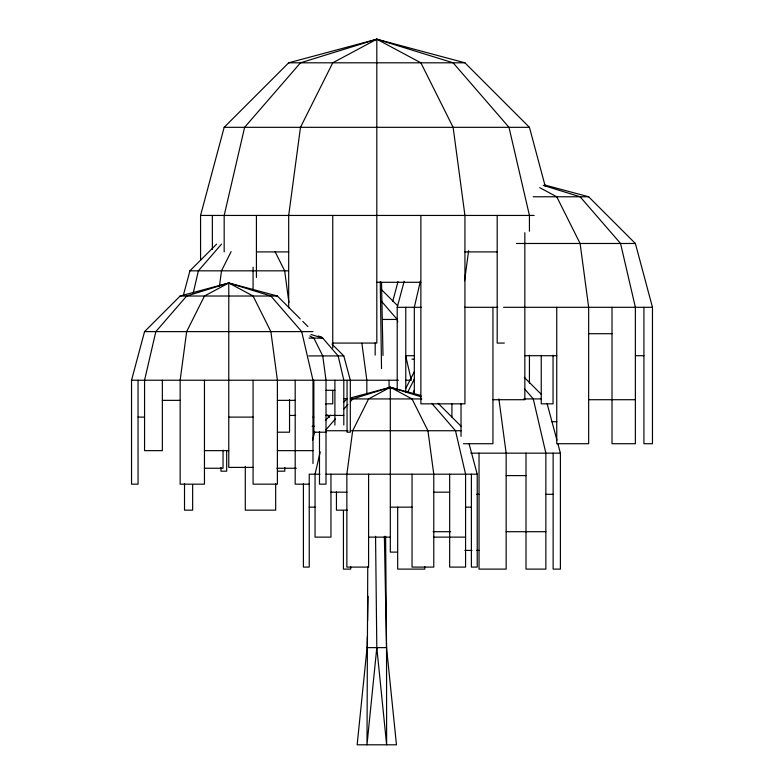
<?xml version="1.0" encoding="UTF-8"?>
<svg xmlns="http://www.w3.org/2000/svg" width="784" height="784" viewBox="0 0 784 784"><rect width="100%" height="100%" fill="white"/><g stroke="black" fill="none" stroke-linecap="round" stroke-linejoin="round"><path stroke-width="1.18" d="M367.745 566.91L366.981 744.8L376.81 647.633L375.556 536.325M375.154 355.162L375.213 342.922M384.376 536.325L386.532 647.633L396.459 744.8L357.161 744.8L367.079 647.633L367.294 636.628M367.608 620.722L368.078 596.261M219.451 286.121L221.5 270.833L231.113 251.615M464.579 280.809L468.616 250.713M193.197 293.187L198.381 270.833L221.5 244.138M320.225 451.878L315.05 474.193L315.05 537.128L330.956 537.128L330.956 474.193M420.351 281.299L414.315 307.299L414.315 393.607M138.043 380.23L138.043 484.169L131.536 484.169L131.536 380.23L144.56 331.612L180.153 296.019L228.771 282.985L277.389 296.019L300.272 318.892M200.567 260.415L200.567 215.443L224.175 127.322L288.688 62.808L376.81 39.2L464.932 62.808L529.435 127.322L545.184 186.073M183.299 295.539L189.924 270.833L216.619 244.138M312.532 440.138L314.737 431.915M392.706 301.458L398.027 281.583M397.214 389.932L397.214 307.299L404.181 281.299M413.384 392.118L414.471 389.922M407.896 391.873L414.481 378.77M405.877 388.247L414.207 371.89M325.919 429.838L335.366 418.93M344.019 408.934L347.959 404.387M350.321 401.663L352.682 398.929L390.314 387.286L420.851 395.469M325.37 420.43L330.525 415.265M343.421 402.368L346.861 398.929M529.435 231.241L529.435 215.443L508.992 127.322L453.123 62.808L376.81 39.2L332.749 62.808L300.488 127.322L288.688 215.443L288.688 307.818M312.983 463.52L312.983 380.23L301.703 331.612L270.872 296.019L228.771 282.985L204.457 296.019L186.661 331.612L180.153 380.23L180.153 484.169L204.457 484.169L204.457 380.23M421.106 396.812L390.314 387.286L368.588 398.929L352.682 430.739L346.861 474.193L346.861 567.097L368.588 567.097L368.588 474.193M420.871 215.443L420.871 403.838L464.932 403.838L464.932 215.443L453.123 127.322L420.871 62.808L376.81 39.2L300.488 62.808L244.628 127.322L224.175 215.443L224.175 251.909M253.075 380.23L253.075 484.169L277.389 484.169L277.389 380.23L270.872 331.612L253.075 296.019L228.771 282.985L186.661 296.019L155.84 331.612L144.56 380.23L144.56 450.643L162.357 450.643L162.357 380.23M350.379 397.988L390.314 387.286L412.041 398.929L427.946 430.739L433.768 474.193L433.768 567.097L412.041 567.097L412.041 474.193M288.688 62.808L464.932 62.808M224.175 127.322L529.435 127.322M533.12 196.774L588.657 196.774L635.373 243.481L652.464 307.299L652.464 443.724L643.919 443.724L643.919 307.299M200.567 215.443L534.159 215.443M516.431 243.481L635.373 243.481M256.427 251.909L288.688 251.909M464.932 251.909L497.183 251.909M189.924 270.833L288.306 270.833M376.81 282.299L420.871 282.299M180.153 296.019L277.389 296.019M397.214 307.299L421.322 307.299M464.579 307.299L497.664 307.299M503.573 307.299L652.464 307.299M382.768 319.451L397.214 319.451L397.772 321.832M144.56 331.612L312.983 331.612M588.657 333.7L612.01 333.7M308.994 338.12L322.753 338.12L338.159 355.916L343.804 380.23L343.804 425.016M332.749 343.069L376.81 343.069L376.81 39.2M504.347 343.069L497.183 343.069L497.183 215.443M405.769 355.711L414.315 355.711M524.839 355.711L556.748 355.711M635.373 355.711L643.919 355.711M308.72 355.916L343.804 355.916L350.321 380.23L350.321 432.2L347.057 432.2L347.057 380.23M411.953 359.209L414.285 359.209M131.536 380.23L398.439 380.23M405.465 380.23L410.15 380.23M326.007 390.285L334.905 390.285M343.804 398.664L347.057 398.664M523.79 398.919L541.283 398.919M350.35 398.929L421.831 398.929M492.94 399.713L524.839 399.713L524.839 232.701M588.657 399.713L635.373 399.713M162.357 400.35L180.153 400.35M277.389 400.35L295.186 400.35M325.399 403.838L332.749 403.838L332.749 390.471M289.541 415.432L295.617 415.432M326.007 415.432L343.804 415.432M138.043 417.108L144.56 417.108M228.771 417.108L253.075 417.108M312.983 417.108L313.855 417.108M552.024 421.723L556.748 421.723M312.14 426.329L314.57 426.329M326.33 430.739L347.89 430.739M350.281 430.739L461.09 430.739M277.389 432.2L289.541 432.2L289.541 399.654M326.007 432.2L313.855 432.2L313.855 380.23M463.393 443.724L492.94 443.724L492.94 307.299M204.457 450.643L228.771 450.643M277.389 450.643L312.983 450.643M470.782 453.152L560.393 453.152L560.393 569.115L553.132 569.115L553.132 453.152M253.075 467.401L228.771 467.401L228.771 282.985M204.31 468.244L223.038 468.244L223.038 450.104M276.889 468.244L296.332 468.244M277.693 471.174L284.788 471.174L284.788 467.509M319.941 474.193L309.229 474.193L309.229 567.097L303.408 567.097L303.408 483.787M326.056 474.193L477.221 474.193L477.221 567.097L471.4 567.097L471.4 474.193M506.15 475.604L526.005 475.604M309.425 484.169L295.186 484.169L295.186 380.23M330.956 492.176L346.861 492.176M433.768 492.176L449.673 492.176M476.672 494.302L479.034 494.302M545.86 494.302L553.132 494.302M309.229 507.16L315.05 507.16M390.314 507.16L412.041 507.16M465.578 507.16L471.4 507.16M347.381 510.159L336.444 510.159L336.444 491.931M433.052 531.709L450.731 531.709M506.15 531.709L545.86 531.709M368.588 537.128L390.314 537.128M433.768 537.128L465.578 537.128M464.883 550.417L471.958 550.417M476.672 550.417L479.034 550.417M397.557 552.112L390.314 552.112L390.314 387.286M367.079 647.633L386.532 647.633L386.63 744.8L376.81 647.633M544.929 185.053L588.657 196.774M318.275 336.052L321.587 336.934M543.263 185.377L580.111 196.774L620.565 243.481L635.373 307.299L635.373 443.724L612.01 443.724L612.01 307.299M311.052 334.503L322.753 338.12M539.735 187.65L556.748 196.774L580.111 243.481L588.657 307.299L588.657 443.724L556.748 443.724L556.748 307.299M309.798 335.954L313.855 338.12L322.753 355.916L326.007 380.23L326.007 484.169L319.49 484.169L319.49 431.484M524.28 377.339L541.548 394.597M381.377 289.512L397.635 305.76M438.06 403.231L461.276 426.447M331.936 344.049L343.804 355.916M302.81 321.44L307.896 326.526M326.781 414.687L329.29 417.333M524.476 388.756L533.277 398.919L545.86 453.152L545.86 569.115L526.005 569.115L526.005 453.152M381.494 301.291L397.214 319.451M431.876 403.476L455.494 430.739L465.578 474.193L465.578 567.097L449.673 567.097L449.673 474.193M275.047 251.615L284.661 270.833L288.914 302.595M547.124 403.633L556.924 440.187M557.865 443.724L560.393 453.152M469.038 443.666L477.221 474.193M405.789 356.397L411.326 380.23M498.889 398.919L506.15 453.152L506.15 569.115L479.034 569.115L479.034 453.152M361.885 343.284L366.834 380.23L366.834 393.401M381.534 282.191L382.994 355.456M380.26 281.672L381.524 368.637M385.62 536.325L386.532 647.633M553.053 355.221L553.053 403.838L541.244 403.838L541.244 355.221M529.435 355.221L529.435 383.18M461.031 403.388L461.031 436.394M451.917 403.74L451.917 417M424.791 566.705L424.791 569.115L397.674 569.115L397.674 507.179M405.769 307.299L405.769 392.382M389.08 380.23L389.08 388.609M350.703 566.705L350.703 569.115L343.431 569.115L343.431 510.56M334.905 380.23L334.905 425.016M332.749 215.443L332.749 347.929M275.674 483.816L275.674 510.159L245.284 510.159L245.284 466.294M256.427 215.443L256.427 277.438M253.075 267.197L253.075 290.286M226.674 450.398L226.674 471.174L220.97 471.174L220.97 467.509M212.366 215.443L212.366 249.479M192.648 484.649L192.648 510.159L184.514 510.159L184.514 483.561"/></g></svg>
